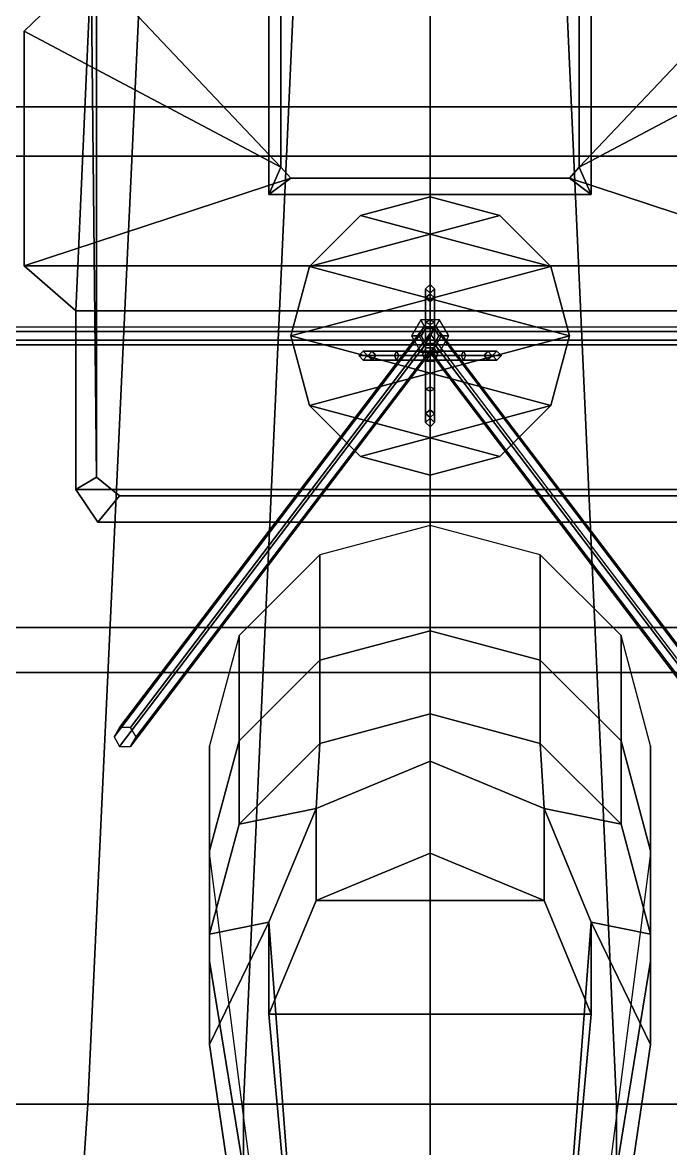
# Model space of a CAD drawing. Extents: x -9 to 9, y -98 to 98.
# Drawn here: x -3.71 to 2.19, y 19.75 to 30.02 of the extents above; entities that cross this region are included whole.
import ezdxf

# ---------------------------------------------------------------- set-up
doc = ezdxf.new("R2010")
doc.units = 0
doc.layers.get('0').update_dxf_attribs({"linetype": 'CONTINUOUS'})
doc.layers.add('SUPERSTRUCTURE', color=3, linetype='CONTINUOUS')

msp = doc.modelspace()

# ---------------------------------------------------------------- linework, layer by layer
for points in [[(-4.8, 34.97, -4.84), (-3.55, 34.97, -5.46), (-4.86, 20.15, -5.46), (-6.13, 20.15, -4.84)], [(-3.55, 34.97, -5.46), (-2.43, 34.97, -5.73), (-3.12, 20.15, -5.73), (-4.86, 20.15, -5.46)], [(-2.43, 34.97, -5.73), (-1.03, 34.97, -5.92), (-1.7, 20.15, -5.92), (-3.12, 20.15, -5.73)], [(0, 20.15, -5.97), (-1.7, 20.15, -5.92), (-1.03, 34.97, -5.92), (0, 34.97, -5.97)], [(0, 34.97, -5.97), (1.03, 34.97, -5.92), (1.7, 20.15, -5.92), (0, 20.15, -5.97)], [(3.12, 20.15, -5.73), (1.7, 20.15, -5.92), (1.03, 34.97, -5.92), (2.43, 34.97, -5.73)], [(-4.86, 20.15, -5.46), (-3.12, 20.15, -5.73), (-4.13, 5.39, -5.73), (-5.56, 5.39, -5.46)], [(-3.12, 20.15, -5.73), (-1.7, 20.15, -5.92), (-1.7, 5.39, -5.96), (-4.13, 5.39, -5.73)], [(0, 5.39, -5.97), (-1.7, 5.39, -5.96), (-1.7, 20.15, -5.92), (0, 20.15, -5.97)], [(0, 20.15, -5.97), (1.7, 20.15, -5.92), (1.7, 5.39, -5.96), (0, 5.39, -5.97)], [(4.13, 5.39, -5.73), (1.7, 5.39, -5.96), (1.7, 20.15, -5.92), (3.12, 20.15, -5.73)]]:
    msp.add_3dface(points)
at = {"layer": 'SUPERSTRUCTURE'}
for points in [[(-3.09, 30.53, 11.95), (-3.09, 35.26, 11.95), (-3.04, 38.72, 11.95), (-3.04, 25.87, 11.95)], [(-3.04, 25.87, 11.95), (-3.04, 38.72, 11.95), (-3.04, 38.72, 9.77), (-3.04, 25.87, 9.77)], [(6.35, 29.25, 9.77), (6.35, 37.72, 9.77), (-6.35, 37.72, 9.77), (-6.35, 29.25, 9.77)], [(-1.36, 28.7, 12), (-1.36, 34.07, 12), (-3.09, 35.26, 12), (-3.09, 30.53, 12)], [(3.09, 30.53, 12), (3.09, 35.26, 12), (1.36, 34.07, 12), (1.36, 28.7, 12)], [(-1.47, 28.45, 14.35), (-1.47, 33.93, 14.35), (-1.36, 34.07, 14.35), (-1.36, 28.7, 14.35)], [(-1.36, 28.7, 14.35), (-1.36, 34.07, 14.35), (-1.36, 34.07, 12), (-1.36, 28.7, 12)], [(1.36, 28.7, 12), (1.36, 34.07, 12), (1.36, 34.07, 14.35), (1.36, 28.7, 14.35)], [(1.36, 28.7, 14.35), (1.36, 34.07, 14.35), (1.47, 33.93, 14.35), (1.47, 28.45, 14.35)], [(1.47, 28.45, 14.4), (1.47, 33.93, 14.4), (-1.47, 33.93, 14.4), (-1.47, 28.45, 14.4)], [(-1.47, 28.45, 14.4), (-1.47, 33.93, 14.4), (-1.47, 33.93, 14.35), (-1.47, 28.45, 14.35)], [(1.47, 28.45, 14.35), (1.47, 33.93, 14.35), (1.47, 33.93, 14.4), (1.47, 28.45, 14.4)], [(-3.7, 29.94, 12), (-3.09, 30.53, 12), (-3.09, 30.53, 11.95), (-3.7, 29.94, 11.95)], [(-3.7, 27.8, 11.95), (-3.7, 29.94, 11.95), (-3.09, 30.53, 11.95), (-3.23, 27.39, 11.95)], [(-1.36, 28.7, 12), (-1.36, 28.7, 12), (-3.09, 30.53, 12), (-3.7, 29.94, 12)], [(-3.23, 25.76, 11.95), (-3.23, 27.39, 11.95), (-3.09, 30.53, 11.95), (-3.04, 25.87, 11.95)], [(3.7, 29.94, 12), (3.09, 30.53, 12), (1.36, 28.7, 12)], [(-3.7, 27.8, 12), (-3.7, 29.94, 12), (-3.7, 29.94, 11.95), (-3.7, 27.8, 11.95)], [(-1.27, 28.6, 12), (-1.36, 28.7, 12), (-3.7, 29.94, 12), (-3.7, 27.8, 12)], [(3.7, 27.8, 12), (3.7, 29.94, 12), (1.36, 28.7, 12), (1.27, 28.6, 12)], [(-7.86, 28.8, 9.72), (-7.37, 29.25, 9.72), (7.37, 29.25, 9.72), (7.86, 28.8, 9.72)], [(7.86, 28.8, 9.77), (7.37, 29.25, 9.77), (-7.37, 29.25, 9.77), (-7.86, 28.8, 9.77)], [(7.37, 29.25, 9.77), (7.37, 29.25, 9.72), (-7.37, 29.25, 9.72), (-7.37, 29.25, 9.77)], [(7.86, 24.5, 9.77), (7.86, 28.8, 9.77), (-7.86, 28.8, 9.77), (-7.86, 24.5, 9.77)], [(-7.86, 24.5, 9.72), (-7.86, 28.8, 9.72), (7.86, 28.8, 9.72), (7.86, 24.5, 9.72)], [(-1.47, 28.45, 14.35), (-1.47, 28.45, 14.35), (-1.36, 28.7, 14.35), (-1.27, 28.6, 14.35)], [(-1.27, 28.6, 14.35), (-1.36, 28.7, 14.35), (-1.36, 28.7, 12), (-1.27, 28.6, 12)], [(1.27, 28.6, 12), (1.36, 28.7, 12), (1.36, 28.7, 14.35), (1.27, 28.6, 14.35)], [(1.27, 28.6, 14.35), (1.36, 28.7, 14.35), (1.47, 28.45, 14.35)], [(1.27, 28.6, 12), (-1.27, 28.6, 12), (-3.7, 27.8, 12), (3.7, 27.8, 12)], [(1.47, 28.45, 14.35), (-1.47, 28.45, 14.35), (-1.27, 28.6, 14.35), (1.27, 28.6, 14.35)], [(1.27, 28.6, 14.35), (-1.27, 28.6, 14.35), (-1.27, 28.6, 12), (1.27, 28.6, 12)], [(1.47, 28.45, 14.4), (-1.47, 28.45, 14.4), (-1.47, 28.45, 14.35), (1.47, 28.45, 14.35)], [(-0.635, 28.26, 20.25), (0, 28.43, 20.25), (0.635, 28.26, 20.25), (-1.1, 27.795, 20.25)], [(0, 28.43, 20.25), (-0.635, 28.26, 20.25), (-0.635, 28.26, 20.35), (0, 28.43, 20.35)], [(-0.635, 28.26, 20.35), (1.1, 27.795, 20.35), (0.635, 28.26, 20.35), (0, 28.43, 20.35)], [(0.635, 28.26, 20.25), (0, 28.43, 20.25), (0, 28.43, 20.35), (0.635, 28.26, 20.35)], [(-1.1, 27.795, 20.25), (0.635, 28.26, 20.25), (1.1, 27.795, 20.25), (-1.27, 27.16, 20.25)], [(-0.635, 28.26, 20.25), (-1.1, 27.795, 20.25), (-1.1, 27.795, 20.35), (-0.635, 28.26, 20.35)], [(-1.1, 27.795, 20.35), (1.27, 27.16, 20.35), (1.1, 27.795, 20.35), (-0.635, 28.26, 20.35)], [(1.1, 27.795, 20.25), (0.635, 28.26, 20.25), (0.635, 28.26, 20.35), (1.1, 27.795, 20.35)], [(3.7, 27.8, 12), (-3.7, 27.8, 12), (-3.23, 27.39, 12), (3.23, 27.39, 12)], [(-3.23, 27.39, 12), (-3.7, 27.8, 12), (-3.7, 27.8, 11.95), (-3.23, 27.39, 11.95)], [(-1.1, 27.795, 20.25), (-1.27, 27.16, 20.25), (-1.27, 27.16, 20.35), (-1.1, 27.795, 20.35)], [(-1.27, 27.16, 20.25), (1.1, 27.795, 20.25), (1.27, 27.16, 20.25), (-1.1, 26.525, 20.25)], [(-1.27, 27.16, 20.35), (1.1, 26.525, 20.35), (1.27, 27.16, 20.35), (-1.1, 27.795, 20.35)], [(1.27, 27.16, 20.25), (1.1, 27.795, 20.25), (1.1, 27.795, 20.35), (1.27, 27.16, 20.35)], [(-0.04, 27.59, 29.81), (0, 27.63, 29.81), (0, 27.543, 29.485), (-0.04, 27.508, 29.505)], [(-0.04, 27.508, 30.115), (0, 27.543, 30.135), (0, 27.63, 29.81), (-0.04, 27.59, 29.81)], [(0, 27.55, 29.81), (-0.04, 27.59, 29.81), (-0.04, 27.508, 29.505), (0, 27.474, 29.525)], [(0, 27.474, 30.095), (-0.04, 27.508, 30.115), (-0.04, 27.59, 29.81), (0, 27.55, 29.81)], [(-0.04, 27.508, 29.505), (0, 27.543, 29.485), (0, 27.305, 29.247), (-0.04, 27.285, 29.282)], [(-0.04, 27.285, 30.338), (0, 27.305, 30.373), (0, 27.543, 30.135), (-0.04, 27.508, 30.115)], [(0, 27.63, 29.81), (0.04, 27.59, 29.81), (0.04, 27.508, 29.505), (0, 27.543, 29.485)], [(0, 27.543, 30.135), (0.04, 27.508, 30.115), (0.04, 27.59, 29.81), (0, 27.63, 29.81)], [(0.04, 27.59, 29.81), (0, 27.55, 29.81), (0, 27.474, 29.525), (0.04, 27.508, 29.505)], [(0.04, 27.508, 30.115), (0, 27.474, 30.095), (0, 27.55, 29.81), (0.04, 27.59, 29.81)], [(0, 27.543, 29.485), (0.04, 27.508, 29.505), (0.04, 27.285, 29.282), (0, 27.305, 29.247)], [(0, 27.305, 30.373), (0.04, 27.285, 30.338), (0.04, 27.508, 30.115), (0, 27.543, 30.135)], [(0, 27.474, 29.525), (-0.04, 27.508, 29.505), (-0.04, 27.285, 29.282), (0, 27.265, 29.316)], [(0, 27.265, 30.304), (-0.04, 27.285, 30.338), (-0.04, 27.508, 30.115), (0, 27.474, 30.095)], [(0.04, 27.508, 29.505), (0, 27.474, 29.525), (0, 27.265, 29.316), (0.04, 27.285, 29.282)], [(0.04, 27.285, 30.338), (0, 27.265, 30.304), (0, 27.474, 30.095), (0.04, 27.508, 30.115)], [(3.23, 27.39, 12), (-3.23, 27.39, 12), (-3.23, 25.76, 12), (3.23, 25.76, 12)], [(-3.23, 25.76, 12), (-3.23, 27.39, 12), (-3.23, 27.39, 11.95), (-3.23, 25.76, 11.95)], [(-2.83, 23.587, 9.77), (-2.88, 23.5, 9.77), (-0.1, 27.16, 20.25), (-0.05, 27.247, 20.25)], [(-2.73, 23.587, 9.77), (-2.83, 23.587, 9.77), (-0.05, 27.247, 20.25), (0.05, 27.247, 20.25)], [(-0.085, 27.307, 12), (-0.17, 27.16, 12), (-0.08, 27.16, 28.95), (-0.04, 27.229, 28.95)], [(0.085, 27.307, 12), (-0.085, 27.307, 12), (-0.04, 27.229, 28.95), (0.04, 27.229, 28.95)], [(-0.04, 27.091, 28.95), (0.04, 27.229, 28.95), (-0.04, 27.229, 28.95), (-0.08, 27.16, 28.95)], [(-0.04, 27.285, 29.282), (0, 27.305, 29.247), (0, 26.98, 29.16), (-0.04, 26.98, 29.2)], [(-0.04, 26.98, 30.42), (0, 26.98, 30.46), (0, 27.305, 30.373), (-0.04, 27.285, 30.338)], [(0, 27.265, 29.316), (-0.04, 27.285, 29.282), (-0.04, 26.98, 29.2), (0, 26.98, 29.24)], [(0, 26.98, 30.38), (-0.04, 26.98, 30.42), (-0.04, 27.285, 30.338), (0, 27.265, 30.304)], [(0.04, 27.091, 28.95), (0.08, 27.16, 28.95), (0.04, 27.229, 28.95), (-0.04, 27.091, 28.95)], [(0, 27.305, 29.247), (0.04, 27.285, 29.282), (0.04, 26.98, 29.2), (0, 26.98, 29.16)], [(0, 26.98, 30.46), (0.04, 26.98, 30.42), (0.04, 27.285, 30.338), (0, 27.305, 30.373)], [(0.04, 27.285, 29.282), (0, 27.265, 29.316), (0, 26.98, 29.24), (0.04, 26.98, 29.2)], [(0.04, 26.98, 30.42), (0, 26.98, 30.38), (0, 27.265, 30.304), (0.04, 27.285, 30.338)], [(0.17, 27.16, 12), (0.085, 27.307, 12), (0.04, 27.229, 28.95), (0.08, 27.16, 28.95)], [(-2.88, 23.5, 9.77), (-2.83, 23.413, 9.77), (-0.05, 27.073, 20.25), (-0.1, 27.16, 20.25)], [(-2.68, 23.5, 9.77), (-2.73, 23.587, 9.77), (0, 27.181, 20.062), (0, 27.028, 19.873)], [(-1.27, 27.16, 20.25), (-1.1, 26.525, 20.25), (-1.1, 26.525, 20.35), (-1.27, 27.16, 20.35)], [(-1.1, 26.525, 20.35), (0.635, 26.06, 20.35), (1.1, 26.525, 20.35), (-1.27, 27.16, 20.35)], [(-1.1, 26.525, 20.25), (1.27, 27.16, 20.25), (1.1, 26.525, 20.25), (-0.635, 26.06, 20.25)], [(-0.17, 27.16, 12), (-0.085, 27.013, 12), (-0.04, 27.091, 28.95), (-0.08, 27.16, 28.95)], [(0.085, 27.013, 12), (0.17, 27.16, 12), (0.08, 27.16, 28.95), (0.04, 27.091, 28.95)], [(1.1, 26.525, 20.25), (1.27, 27.16, 20.25), (1.27, 27.16, 20.35), (1.1, 26.525, 20.35)], [(-2.83, 23.413, 9.77), (-2.73, 23.413, 9.77), (0.05, 27.073, 20.25), (-0.05, 27.073, 20.25)], [(-2.73, 23.413, 9.77), (-2.68, 23.5, 9.77), (0, 27.028, 19.873), (0, 27.008, 20.062)], [(-0.085, 27.013, 12), (0.085, 27.013, 12), (0.04, 27.091, 28.95), (-0.04, 27.091, 28.95)], [(-0.035, 27.051, 28), (-0.07, 26.99, 28), (-0.07, 26.99, 31.98), (-0.035, 27.051, 31.98)], [(-0.035, 26.929, 31.98), (0.035, 27.051, 31.98), (-0.035, 27.051, 31.98), (-0.07, 26.99, 31.98)], [(-0.07, 26.99, 28), (-0.035, 27.051, 28), (0.035, 27.051, 28), (-0.035, 26.929, 28)], [(0.035, 27.051, 28), (-0.035, 27.051, 28), (-0.035, 27.051, 31.98), (0.035, 27.051, 31.98)], [(0.035, 26.929, 31.98), (0.07, 26.99, 31.98), (0.035, 27.051, 31.98), (-0.035, 26.929, 31.98)], [(-0.035, 26.929, 28), (0.035, 27.051, 28), (0.07, 26.99, 28), (0.035, 26.929, 28)], [(0.07, 26.99, 28), (0.035, 27.051, 28), (0.035, 27.051, 31.98), (0.07, 26.99, 31.98)], [(-0.65, 26.98, 29.81), (-0.61, 27.02, 29.81), (-0.528, 27.02, 29.505), (-0.563, 26.98, 29.485)], [(-0.563, 26.98, 30.135), (-0.528, 27.02, 30.115), (-0.61, 27.02, 29.81), (-0.65, 26.98, 29.81)], [(-0.61, 26.94, 29.81), (-0.65, 26.98, 29.81), (-0.563, 26.98, 29.485), (-0.528, 26.94, 29.505)], [(-0.528, 26.94, 30.115), (-0.563, 26.98, 30.135), (-0.65, 26.98, 29.81), (-0.61, 26.94, 29.81)], [(-0.61, 27.02, 29.81), (-0.57, 26.98, 29.81), (-0.494, 26.98, 29.525), (-0.528, 27.02, 29.505)], [(-0.528, 27.02, 30.115), (-0.494, 26.98, 30.095), (-0.57, 26.98, 29.81), (-0.61, 27.02, 29.81)], [(-0.57, 26.98, 29.81), (-0.61, 26.94, 29.81), (-0.528, 26.94, 29.505), (-0.494, 26.98, 29.525)], [(-0.494, 26.98, 30.095), (-0.528, 26.94, 30.115), (-0.61, 26.94, 29.81), (-0.57, 26.98, 29.81)], [(-0.563, 26.98, 29.485), (-0.528, 27.02, 29.505), (-0.305, 27.02, 29.282), (-0.325, 26.98, 29.247)], [(-0.325, 26.98, 30.373), (-0.305, 27.02, 30.338), (-0.528, 27.02, 30.115), (-0.563, 26.98, 30.135)], [(-0.528, 26.94, 29.505), (-0.563, 26.98, 29.485), (-0.325, 26.98, 29.247), (-0.305, 26.94, 29.282)], [(-0.305, 26.94, 30.338), (-0.325, 26.98, 30.373), (-0.563, 26.98, 30.135), (-0.528, 26.94, 30.115)], [(-0.528, 27.02, 29.505), (-0.494, 26.98, 29.525), (-0.285, 26.98, 29.316), (-0.305, 27.02, 29.282)], [(-0.305, 27.02, 30.338), (-0.285, 26.98, 30.304), (-0.494, 26.98, 30.095), (-0.528, 27.02, 30.115)], [(-0.494, 26.98, 29.525), (-0.528, 26.94, 29.505), (-0.305, 26.94, 29.282), (-0.285, 26.98, 29.316)], [(-0.285, 26.98, 30.304), (-0.305, 26.94, 30.338), (-0.528, 26.94, 30.115), (-0.494, 26.98, 30.095)], [(-0.325, 26.98, 29.247), (-0.305, 27.02, 29.282), (0, 27.02, 29.2), (0, 26.98, 29.16)], [(0, 26.98, 30.46), (0, 27.02, 30.42), (-0.305, 27.02, 30.338), (-0.325, 26.98, 30.373)], [(-0.305, 26.94, 29.282), (-0.325, 26.98, 29.247), (0, 26.98, 29.16), (0, 26.94, 29.2)], [(0, 26.94, 30.42), (0, 26.98, 30.46), (-0.325, 26.98, 30.373), (-0.305, 26.94, 30.338)], [(-0.305, 27.02, 29.282), (-0.285, 26.98, 29.316), (0, 26.98, 29.24), (0, 27.02, 29.2)], [(0, 27.02, 30.42), (0, 26.98, 30.38), (-0.285, 26.98, 30.304), (-0.305, 27.02, 30.338)], [(-0.285, 26.98, 29.316), (-0.305, 26.94, 29.282), (0, 26.94, 29.2), (0, 26.98, 29.24)], [(0, 26.98, 30.38), (0, 26.94, 30.42), (-0.305, 26.94, 30.338), (-0.285, 26.98, 30.304)], [(-0.07, 26.99, 28), (-0.035, 26.929, 28), (-0.035, 26.929, 31.98), (-0.07, 26.99, 31.98)], [(0, 26.98, 29.24), (-0.04, 26.98, 29.2), (-0.04, 26.675, 29.282), (0, 26.695, 29.316)], [(-0.04, 26.98, 29.2), (0, 26.98, 29.16), (0, 26.655, 29.247), (-0.04, 26.675, 29.282)], [(0, 26.695, 30.304), (-0.04, 26.675, 30.338), (-0.04, 26.98, 30.42), (0, 26.98, 30.38)], [(-0.04, 26.675, 30.338), (0, 26.655, 30.373), (0, 26.98, 30.46), (-0.04, 26.98, 30.42)], [(-0.035, 26.929, 28), (0.035, 26.929, 28), (0.035, 26.929, 31.98), (-0.035, 26.929, 31.98)], [(0, 27.02, 29.2), (0, 26.98, 29.24), (0.285, 26.98, 29.316), (0.305, 27.02, 29.282)], [(0, 26.98, 29.16), (0, 27.02, 29.2), (0.305, 27.02, 29.282), (0.325, 26.98, 29.247)], [(0.305, 27.02, 30.338), (0.285, 26.98, 30.304), (0, 26.98, 30.38), (0, 27.02, 30.42)], [(0.325, 26.98, 30.373), (0.305, 27.02, 30.338), (0, 27.02, 30.42), (0, 26.98, 30.46)], [(0, 26.98, 29.24), (0, 26.94, 29.2), (0.305, 26.94, 29.282), (0.285, 26.98, 29.316)], [(0, 26.94, 29.2), (0, 26.98, 29.16), (0.325, 26.98, 29.247), (0.305, 26.94, 29.282)], [(0.285, 26.98, 30.304), (0.305, 26.94, 30.338), (0, 26.94, 30.42), (0, 26.98, 30.38)], [(0.305, 26.94, 30.338), (0.325, 26.98, 30.373), (0, 26.98, 30.46), (0, 26.94, 30.42)], [(0.04, 26.98, 29.2), (0, 26.98, 29.24), (0, 26.695, 29.316), (0.04, 26.675, 29.282)], [(0, 26.98, 29.16), (0.04, 26.98, 29.2), (0.04, 26.675, 29.282), (0, 26.655, 29.247)], [(0.04, 26.675, 30.338), (0, 26.695, 30.304), (0, 26.98, 30.38), (0.04, 26.98, 30.42)], [(0, 26.655, 30.373), (0.04, 26.675, 30.338), (0.04, 26.98, 30.42), (0, 26.98, 30.46)], [(0.035, 26.929, 28), (0.07, 26.99, 28), (0.07, 26.99, 31.98), (0.035, 26.929, 31.98)], [(0.305, 27.02, 29.282), (0.285, 26.98, 29.316), (0.494, 26.98, 29.525), (0.528, 27.02, 29.505)], [(0.528, 27.02, 30.115), (0.494, 26.98, 30.095), (0.285, 26.98, 30.304), (0.305, 27.02, 30.338)], [(0.285, 26.98, 29.316), (0.305, 26.94, 29.282), (0.528, 26.94, 29.505), (0.494, 26.98, 29.525)], [(0.494, 26.98, 30.095), (0.528, 26.94, 30.115), (0.305, 26.94, 30.338), (0.285, 26.98, 30.304)], [(0.325, 26.98, 29.247), (0.305, 27.02, 29.282), (0.528, 27.02, 29.505), (0.563, 26.98, 29.485)], [(0.563, 26.98, 30.135), (0.528, 27.02, 30.115), (0.305, 27.02, 30.338), (0.325, 26.98, 30.373)], [(0.305, 26.94, 29.282), (0.325, 26.98, 29.247), (0.563, 26.98, 29.485), (0.528, 26.94, 29.505)], [(0.528, 26.94, 30.115), (0.563, 26.98, 30.135), (0.325, 26.98, 30.373), (0.305, 26.94, 30.338)], [(0.528, 27.02, 29.505), (0.494, 26.98, 29.525), (0.57, 26.98, 29.81), (0.61, 27.02, 29.81)], [(0.61, 27.02, 29.81), (0.57, 26.98, 29.81), (0.494, 26.98, 30.095), (0.528, 27.02, 30.115)], [(0.494, 26.98, 29.525), (0.528, 26.94, 29.505), (0.61, 26.94, 29.81), (0.57, 26.98, 29.81)], [(0.57, 26.98, 29.81), (0.61, 26.94, 29.81), (0.528, 26.94, 30.115), (0.494, 26.98, 30.095)], [(0.563, 26.98, 29.485), (0.528, 27.02, 29.505), (0.61, 27.02, 29.81), (0.65, 26.98, 29.81)], [(0.65, 26.98, 29.81), (0.61, 27.02, 29.81), (0.528, 27.02, 30.115), (0.563, 26.98, 30.135)], [(0.528, 26.94, 29.505), (0.563, 26.98, 29.485), (0.65, 26.98, 29.81), (0.61, 26.94, 29.81)], [(0.61, 26.94, 29.81), (0.65, 26.98, 29.81), (0.563, 26.98, 30.135), (0.528, 26.94, 30.115)], [(0, 26.695, 29.316), (-0.04, 26.675, 29.282), (-0.04, 26.452, 29.505), (0, 26.486, 29.525)], [(0, 26.486, 30.095), (-0.04, 26.452, 30.115), (-0.04, 26.675, 30.338), (0, 26.695, 30.304)], [(-0.04, 26.675, 29.282), (0, 26.655, 29.247), (0, 26.417, 29.485), (-0.04, 26.452, 29.505)], [(-0.04, 26.452, 30.115), (0, 26.417, 30.135), (0, 26.655, 30.373), (-0.04, 26.675, 30.338)], [(0.04, 26.675, 29.282), (0, 26.695, 29.316), (0, 26.486, 29.525), (0.04, 26.452, 29.505)], [(0.04, 26.452, 30.115), (0, 26.486, 30.095), (0, 26.695, 30.304), (0.04, 26.675, 30.338)], [(0, 26.655, 29.247), (0.04, 26.675, 29.282), (0.04, 26.452, 29.505), (0, 26.417, 29.485)], [(0, 26.417, 30.135), (0.04, 26.452, 30.115), (0.04, 26.675, 30.338), (0, 26.655, 30.373)], [(-1.1, 26.525, 20.25), (-0.635, 26.06, 20.25), (-0.635, 26.06, 20.35), (-1.1, 26.525, 20.35)], [(-0.635, 26.06, 20.35), (0, 25.89, 20.35), (0.635, 26.06, 20.35), (-1.1, 26.525, 20.35)], [(-0.635, 26.06, 20.25), (1.1, 26.525, 20.25), (0.635, 26.06, 20.25), (0, 25.89, 20.25)], [(0.635, 26.06, 20.25), (1.1, 26.525, 20.25), (1.1, 26.525, 20.35), (0.635, 26.06, 20.35)], [(0, 26.486, 29.525), (-0.04, 26.452, 29.505), (-0.04, 26.37, 29.81), (0, 26.41, 29.81)], [(0, 26.41, 29.81), (-0.04, 26.37, 29.81), (-0.04, 26.452, 30.115), (0, 26.486, 30.095)], [(-0.04, 26.452, 29.505), (0, 26.417, 29.485), (0, 26.33, 29.81), (-0.04, 26.37, 29.81)], [(-0.04, 26.37, 29.81), (0, 26.33, 29.81), (0, 26.417, 30.135), (-0.04, 26.452, 30.115)], [(0.04, 26.452, 29.505), (0, 26.486, 29.525), (0, 26.41, 29.81), (0.04, 26.37, 29.81)], [(0.04, 26.37, 29.81), (0, 26.41, 29.81), (0, 26.486, 30.095), (0.04, 26.452, 30.115)], [(0, 26.417, 29.485), (0.04, 26.452, 29.505), (0.04, 26.37, 29.81), (0, 26.33, 29.81)], [(0, 26.33, 29.81), (0.04, 26.37, 29.81), (0.04, 26.452, 30.115), (0, 26.417, 30.135)], [(-0.635, 26.06, 20.25), (0, 25.89, 20.25), (0, 25.89, 20.35), (-0.635, 26.06, 20.35)], [(0, 25.89, 20.25), (0.635, 26.06, 20.25), (0.635, 26.06, 20.35), (0, 25.89, 20.35)], [(-3.03, 25.46, 11.95), (-3.23, 25.76, 11.95), (-3.04, 25.87, 11.95), (-2.83, 25.7, 11.95)], [(-2.83, 25.7, 11.95), (-3.04, 25.87, 11.95), (-3.04, 25.87, 9.77), (-2.83, 25.7, 9.77)], [(3.23, 25.76, 12), (-3.23, 25.76, 12), (-3.03, 25.46, 12), (3.03, 25.46, 12)], [(-3.03, 25.46, 12), (-3.23, 25.76, 12), (-3.23, 25.76, 11.95), (-3.03, 25.46, 11.95)], [(3.03, 25.46, 11.95), (-3.03, 25.46, 11.95), (-2.83, 25.7, 11.95), (2.83, 25.7, 11.95)], [(2.83, 25.7, 11.95), (-2.83, 25.7, 11.95), (-2.83, 25.7, 9.77), (2.83, 25.7, 9.77)], [(3.03, 25.46, 12), (-3.03, 25.46, 12), (-3.03, 25.46, 11.95), (3.03, 25.46, 11.95)], [(0, 25.43, 9.77), (-1.005, 25.161, 9.77), (-1.005, 24.201, 12.33), (0, 24.47, 12.38)], [(1.005, 25.161, 9.77), (0, 25.43, 9.77), (0, 24.47, 12.38), (1.005, 24.201, 12.33)], [(-1.005, 25.161, 9.77), (-1.741, 24.425, 9.77), (-1.741, 23.465, 12.2), (-1.005, 24.201, 12.33)], [(1.741, 24.425, 9.77), (1.005, 25.161, 9.77), (1.005, 24.201, 12.33), (1.741, 23.465, 12.2)], [(-7.86, 24.5, 9.77), (-7.37, 24.09, 9.77), (7.37, 24.09, 9.77), (7.86, 24.5, 9.77)], [(7.86, 24.5, 9.72), (7.37, 24.09, 9.72), (-7.37, 24.09, 9.72), (-7.86, 24.5, 9.72)], [(0, 24.47, 12.38), (-1.005, 24.201, 12.33), (-1.005, 23.441, 18.76), (0, 23.71, 18.82)], [(1.005, 24.201, 12.33), (0, 24.47, 12.38), (0, 23.71, 18.82), (1.005, 23.441, 18.76)], [(-1.741, 24.425, 9.77), (-2.01, 23.42, 9.77), (-2.01, 22.46, 12.02), (-1.741, 23.465, 12.2)], [(2.01, 23.42, 9.77), (1.741, 24.425, 9.77), (1.741, 23.465, 12.2), (2.01, 22.46, 12.02)], [(-1.005, 24.201, 12.33), (-1.741, 23.465, 12.2), (-1.741, 22.705, 18.6), (-1.005, 23.441, 18.76)], [(1.741, 23.465, 12.2), (1.005, 24.201, 12.33), (1.005, 23.441, 18.76), (1.741, 22.705, 18.6)], [(-5.18, 24.09, 9.77), (-5.18, 18.91, 9.77), (5.18, 18.91, 9.77), (5.18, 24.09, 9.77)], [(0, 23.71, 18.82), (-1.005, 23.441, 18.76), (-1.039, 22.849, 18.63), (0, 23.28, 18.725)], [(1.005, 23.441, 18.76), (0, 23.71, 18.82), (0, 23.28, 18.725), (1.039, 22.849, 18.63)], [(-1.741, 23.465, 12.2), (-2.01, 22.46, 12.02), (-2.01, 21.7, 18.39), (-1.741, 22.705, 18.6)], [(-1.005, 23.441, 18.76), (-1.741, 22.705, 18.6), (-1.039, 22.849, 18.63), (-1.005, 23.441, 18.76)], [(1.741, 22.705, 18.6), (1.005, 23.441, 18.76), (1.039, 22.849, 18.63), (1.741, 22.705, 18.6)], [(2.01, 22.46, 12.02), (1.741, 23.465, 12.2), (1.741, 22.705, 18.6), (2.01, 21.7, 18.39)], [(-2.01, 23.42, 9.77), (-2.01, 22.415, 9.77), (-2.01, 21.455, 11.83), (-2.01, 22.46, 12.02)], [(2.01, 22.415, 9.77), (2.01, 23.42, 9.77), (2.01, 22.46, 12.02), (2.01, 21.455, 11.83)], [(0, 23.28, 18.725), (-1.039, 22.849, 18.63), (-1.039, 22.009, 20.55), (0, 22.44, 20.76)], [(1.039, 22.849, 18.63), (0, 23.28, 18.725), (0, 22.44, 20.76), (1.039, 22.009, 20.55)], [(-1.741, 22.705, 18.6), (-2.01, 21.7, 18.39), (-1.47, 21.81, 18.41), (-1.039, 22.849, 18.63)], [(-1.039, 22.849, 18.63), (-1.47, 21.81, 18.41), (-1.47, 20.97, 20.06), (-1.039, 22.009, 20.55)], [(1.47, 21.81, 18.41), (1.039, 22.849, 18.63), (1.039, 22.009, 20.55), (1.47, 20.97, 20.06)], [(2.01, 21.7, 18.39), (1.741, 22.705, 18.6), (1.039, 22.849, 18.63), (1.47, 21.81, 18.41)], [(-2.01, 22.46, 12.02), (-2.01, 21.455, 11.83), (-2.01, 20.695, 18.18), (-2.01, 21.7, 18.39)], [(-2.01, 22.415, 9.77), (-1.4, 17.7, 9.77), (-1.4, 17.7, 11.13), (-2.01, 21.455, 11.83)], [(1.039, 22.009, 20.55), (0, 22.44, 20.76), (0, 22.44, 20.76), (-1.039, 22.009, 20.55)], [(1.4, 17.7, 9.77), (2.01, 22.415, 9.77), (2.01, 21.455, 11.83), (1.4, 17.7, 11.13)], [(2.01, 21.455, 11.83), (2.01, 22.46, 12.02), (2.01, 21.7, 18.39), (2.01, 20.695, 18.18)], [(1.47, 20.97, 20.06), (1.039, 22.009, 20.55), (-1.039, 22.009, 20.55), (-1.47, 20.97, 20.06)], [(-1.47, 21.81, 18.41), (-2.01, 21.7, 18.39), (-2.01, 20.695, 18.18), (-1.47, 21.81, 18.41)], [(-2.01, 20.695, 18.18), (-1.4, 16.55, 17.31), (-1.1, 16.94, 17.39), (-1.47, 21.81, 18.41)], [(-1.47, 21.81, 18.41), (-1.1, 16.94, 17.39), (-1.1, 16.94, 18.15), (-1.47, 20.97, 20.06)], [(1.1, 16.94, 17.39), (1.47, 21.81, 18.41), (1.47, 20.97, 20.06), (1.1, 16.94, 18.15)], [(1.4, 16.55, 17.31), (2.01, 20.695, 18.18), (1.47, 21.81, 18.41), (1.1, 16.94, 17.39)], [(2.01, 20.695, 18.18), (2.01, 21.7, 18.39), (1.47, 21.81, 18.41), (2.01, 20.695, 18.18)], [(-2.01, 21.455, 11.83), (-1.4, 17.7, 11.13), (-1.4, 16.55, 17.31), (-2.01, 20.695, 18.18)], [(1.4, 17.7, 11.13), (2.01, 21.455, 11.83), (2.01, 20.695, 18.18), (1.4, 16.55, 17.31)], [(1.1, 16.94, 18.15), (1.47, 20.97, 20.06), (-1.47, 20.97, 20.06), (-1.1, 16.94, 18.15)]]:
    msp.add_3dface(points, dxfattribs=at)

# ---------------------------------------------------------------- meshes
mesh = msp.add_polymesh((2, 6), dxfattribs=dict(at, n_close=True))
for k, corner in enumerate([(-6.68, 27.24, 25.33), (-6.68, 27.2, 25.399), (-6.68, 27.12, 25.399), (-6.68, 27.08, 25.33), (-6.68, 27.12, 25.261), (-6.68, 27.2, 25.261), (6.68, 27.24, 25.33), (6.68, 27.2, 25.399), (6.68, 27.12, 25.399), (6.68, 27.08, 25.33), (6.68, 27.12, 25.261), (6.68, 27.2, 25.261)]):
    mesh.set_mesh_vertex(divmod(k, 6), corner)
mesh = msp.add_polymesh((2, 6), dxfattribs=dict(at, n_close=True))
for k, corner in enumerate([(2.68, 23.5, 9.77), (2.73, 23.413, 9.77), (2.83, 23.413, 9.77), (2.88, 23.5, 9.77), (2.83, 23.587, 9.77), (2.73, 23.587, 9.77), (0, 27.028, 19.873), (0, 27.008, 20.062), (0.05, 27.073, 20.25), (0.1, 27.16, 20.25), (0.05, 27.247, 20.25), (0, 27.181, 20.062)]):
    mesh.set_mesh_vertex(divmod(k, 6), corner)

doc.saveas('drawing.dxf')
